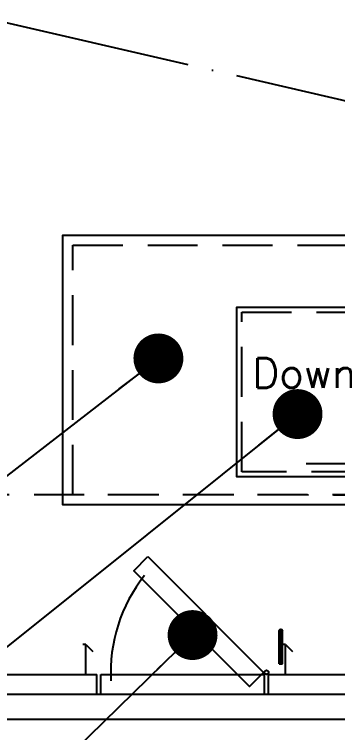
# Model space of a CAD drawing. Extents: x 1551 to 113148, y -1700 to 77018.
# Drawn here: x 10492 to 12112, y 21657 to 25256 of the extents above; entities that cross this region are included whole.
import ezdxf

# ---------------------------------------------------------------- set-up
doc = ezdxf.new("R2010")
doc.units = 0
doc.header["$LTSCALE"] = 500
doc.header["$MEASUREMENT"] = 0
doc.linetypes.add('CENTER', pattern=[3, 2.5, -0.25, 0, -0.25])
doc.linetypes.add('DASHED', pattern=[0.75, 0.5, -0.25])
doc.layers.get('0').update_dxf_attribs({"linetype": 'CONTINUOUS'})
doc.layers.add('M1CO1', color=1, linetype='CONTINUOUS')
doc.layers.add('SAFECO1', color=1, linetype='CONTINUOUS')
doc.styles.add('18', font='romans', dxfattribs={"height": 180})
doc.styles.add('ROMANS', font='romans', dxfattribs={"height": 100})
doc.dimstyles.get("Standard").update_dxf_attribs({"dimtxt": 2, "dimasz": 2.5, "dimexe": 1, "dimexo": 1, "dimgap": 1, "dimtad": 1, "dimdsep": 46, "dimtxsty": 'ROMANS', "dimcen": 0, "dimclrd": 1, "dimclre": 1, "dimclrt": 2, "dimadec": 0, "dimazin": 0, "dimtfac": 1, "dimtmove": 2, "dimatfit": 3, "dimfxl": 1, "dimtvp": 100, "dimtolj": 1, "dimarcsym": 0})

# ---------------------------------------------------------------- blocks, each defined once
blk = doc.blocks.new('platform_top')
at = {"linetype": 'CENTER'}
blk.add_line((-7861.6, 2886.7), (-11156.5, 2886.7), dxfattribs=at)
blk = doc.blocks.new('DOT')
at = {"layer": 'SAFECO1', "color": 0, "linetype": 'ByBlock'}
blk.add_line((-0.5, 0), (-1, 0), dxfattribs=at)
at = {"layer": 'SAFECO1', "color": 0, "linetype": 'ByBlock', "const_width": 0.5}
blk.add_lwpolyline([(-0.25, 0, 1), (0.25, 0, 1)], format="xyb", close=True, dxfattribs=at)

msp = doc.modelspace()

# ---------------------------------------------------------------- linework, layer by layer
at = {"linetype": 'CENTER'}
for p, q in [((15747.495, 23992.733), (8874.118, 25576.954)), ((11827.105, 22002.044), (11827.105, 22176.026)), ((11835.105, 22168.026), (11819.105, 22168.026))]:
    msp.add_line(p, q, dxfattribs=at)
at = {"linetype": 'DASHED'}
msp.add_line((9840.87, 22851.147), (12335.105, 22848.758), dxfattribs=at)
for p, q in [((11819.105, 22002.044), (11819.105, 22168.026)), ((11835.105, 22002.044), (11835.105, 22168.026)), ((10850.105, 22098.758), (10835.105, 22098.758)), ((10850.105, 22098.758), (10885.105, 22062.815)), ((11850.105, 22098.758), (11835.105, 22098.758)), ((11850.105, 22098.758), (11885.105, 22062.815)), ((11819.105, 22002.044), (11835.105, 22002.044)), ((7435.105, 21948.758), (10905.105, 21948.758)), ((10905.105, 21848.758), (10905.105, 21948.758)), ((10925.105, 21948.758), (11745.105, 21948.758)), ((10925.105, 21848.758), (10925.105, 21948.758)), ((11745.105, 21848.758), (11745.105, 21948.758)), ((11765.105, 21948.758), (23835.105, 21948.758)), ((11765.105, 21848.758), (11765.105, 21948.758)), ((7335.105, 21848.758), (25435.105, 21848.758)), ((7521.986, 21723.758), (25893.489, 21723.758))]:
    msp.add_line(p, q)
for points in [[(12385.105, 22798.758), (10735.105, 22798.758), (10735.105, 24148.758), (12385.105, 24148.758)], [(12255.998, 22939.348), (11605.998, 22939.348), (11605.998, 23789.348), (12255.998, 23789.348)], [(11160.848, 22538.705), (11740.676, 21958.877), (11669.965, 21888.167), (11090.137, 22467.994)]]:
    msp.add_lwpolyline(points, close=True)
for points in [[(12335.105, 22848.758), (10785.105, 22848.758), (10785.105, 24098.758), (12335.105, 24098.758)], [(12230.998, 22964.348), (11630.998, 22964.348), (11630.998, 23764.348), (12230.998, 23764.348)]]:
    msp.add_lwpolyline(points, close=True, dxfattribs=at)
for points in [[(10850.105, 21948.758), (10850.105, 22098.758)], [(11850.105, 21948.758), (11850.105, 22098.758)]]:
    msp.add_lwpolyline(points, dxfattribs=at)
for centre, radius in [((11827.105, 22168.026), 8), ((11755.105, 21959.164), 10.406)]:
    msp.add_circle(centre, radius)
msp.add_arc((11755.105, 21959.164), 780.614, 141.626536, 183.096748)

# ---------------------------------------------------------------- block references
at = {"linetype": 'CENTER', "rotation": 180}
msp.add_blockref('platform_top', (4092.981, 25892.444), dxfattribs=at)

# ---------------------------------------------------------------- texts
at = {"style": '18'}
msp.add_text('Down', height=150, dxfattribs=at).set_placement((11684.883, 23383.635))

# ---------------------------------------------------------------- leaders
at = {"layer": 'M1CO1', "linetype": 'Continuous'}
for points in [[(11213.553, 23531.783), (7149.618, 20389.102)], [(11910.792, 23253.018), (8334.925, 20389.102)], [(11384.684, 22145.754), (9587.406, 20389.102)], [(13272.394, 22145.754), (11039.49, 20389.102)]]:
    msp.add_leader(points, dimstyle='Standard', override={"dimasz": 250, "dimgap": 100, "dimtad": 0, "dimldrblk": 'DOT'}, dxfattribs=at)

doc.saveas('drawing.dxf')
